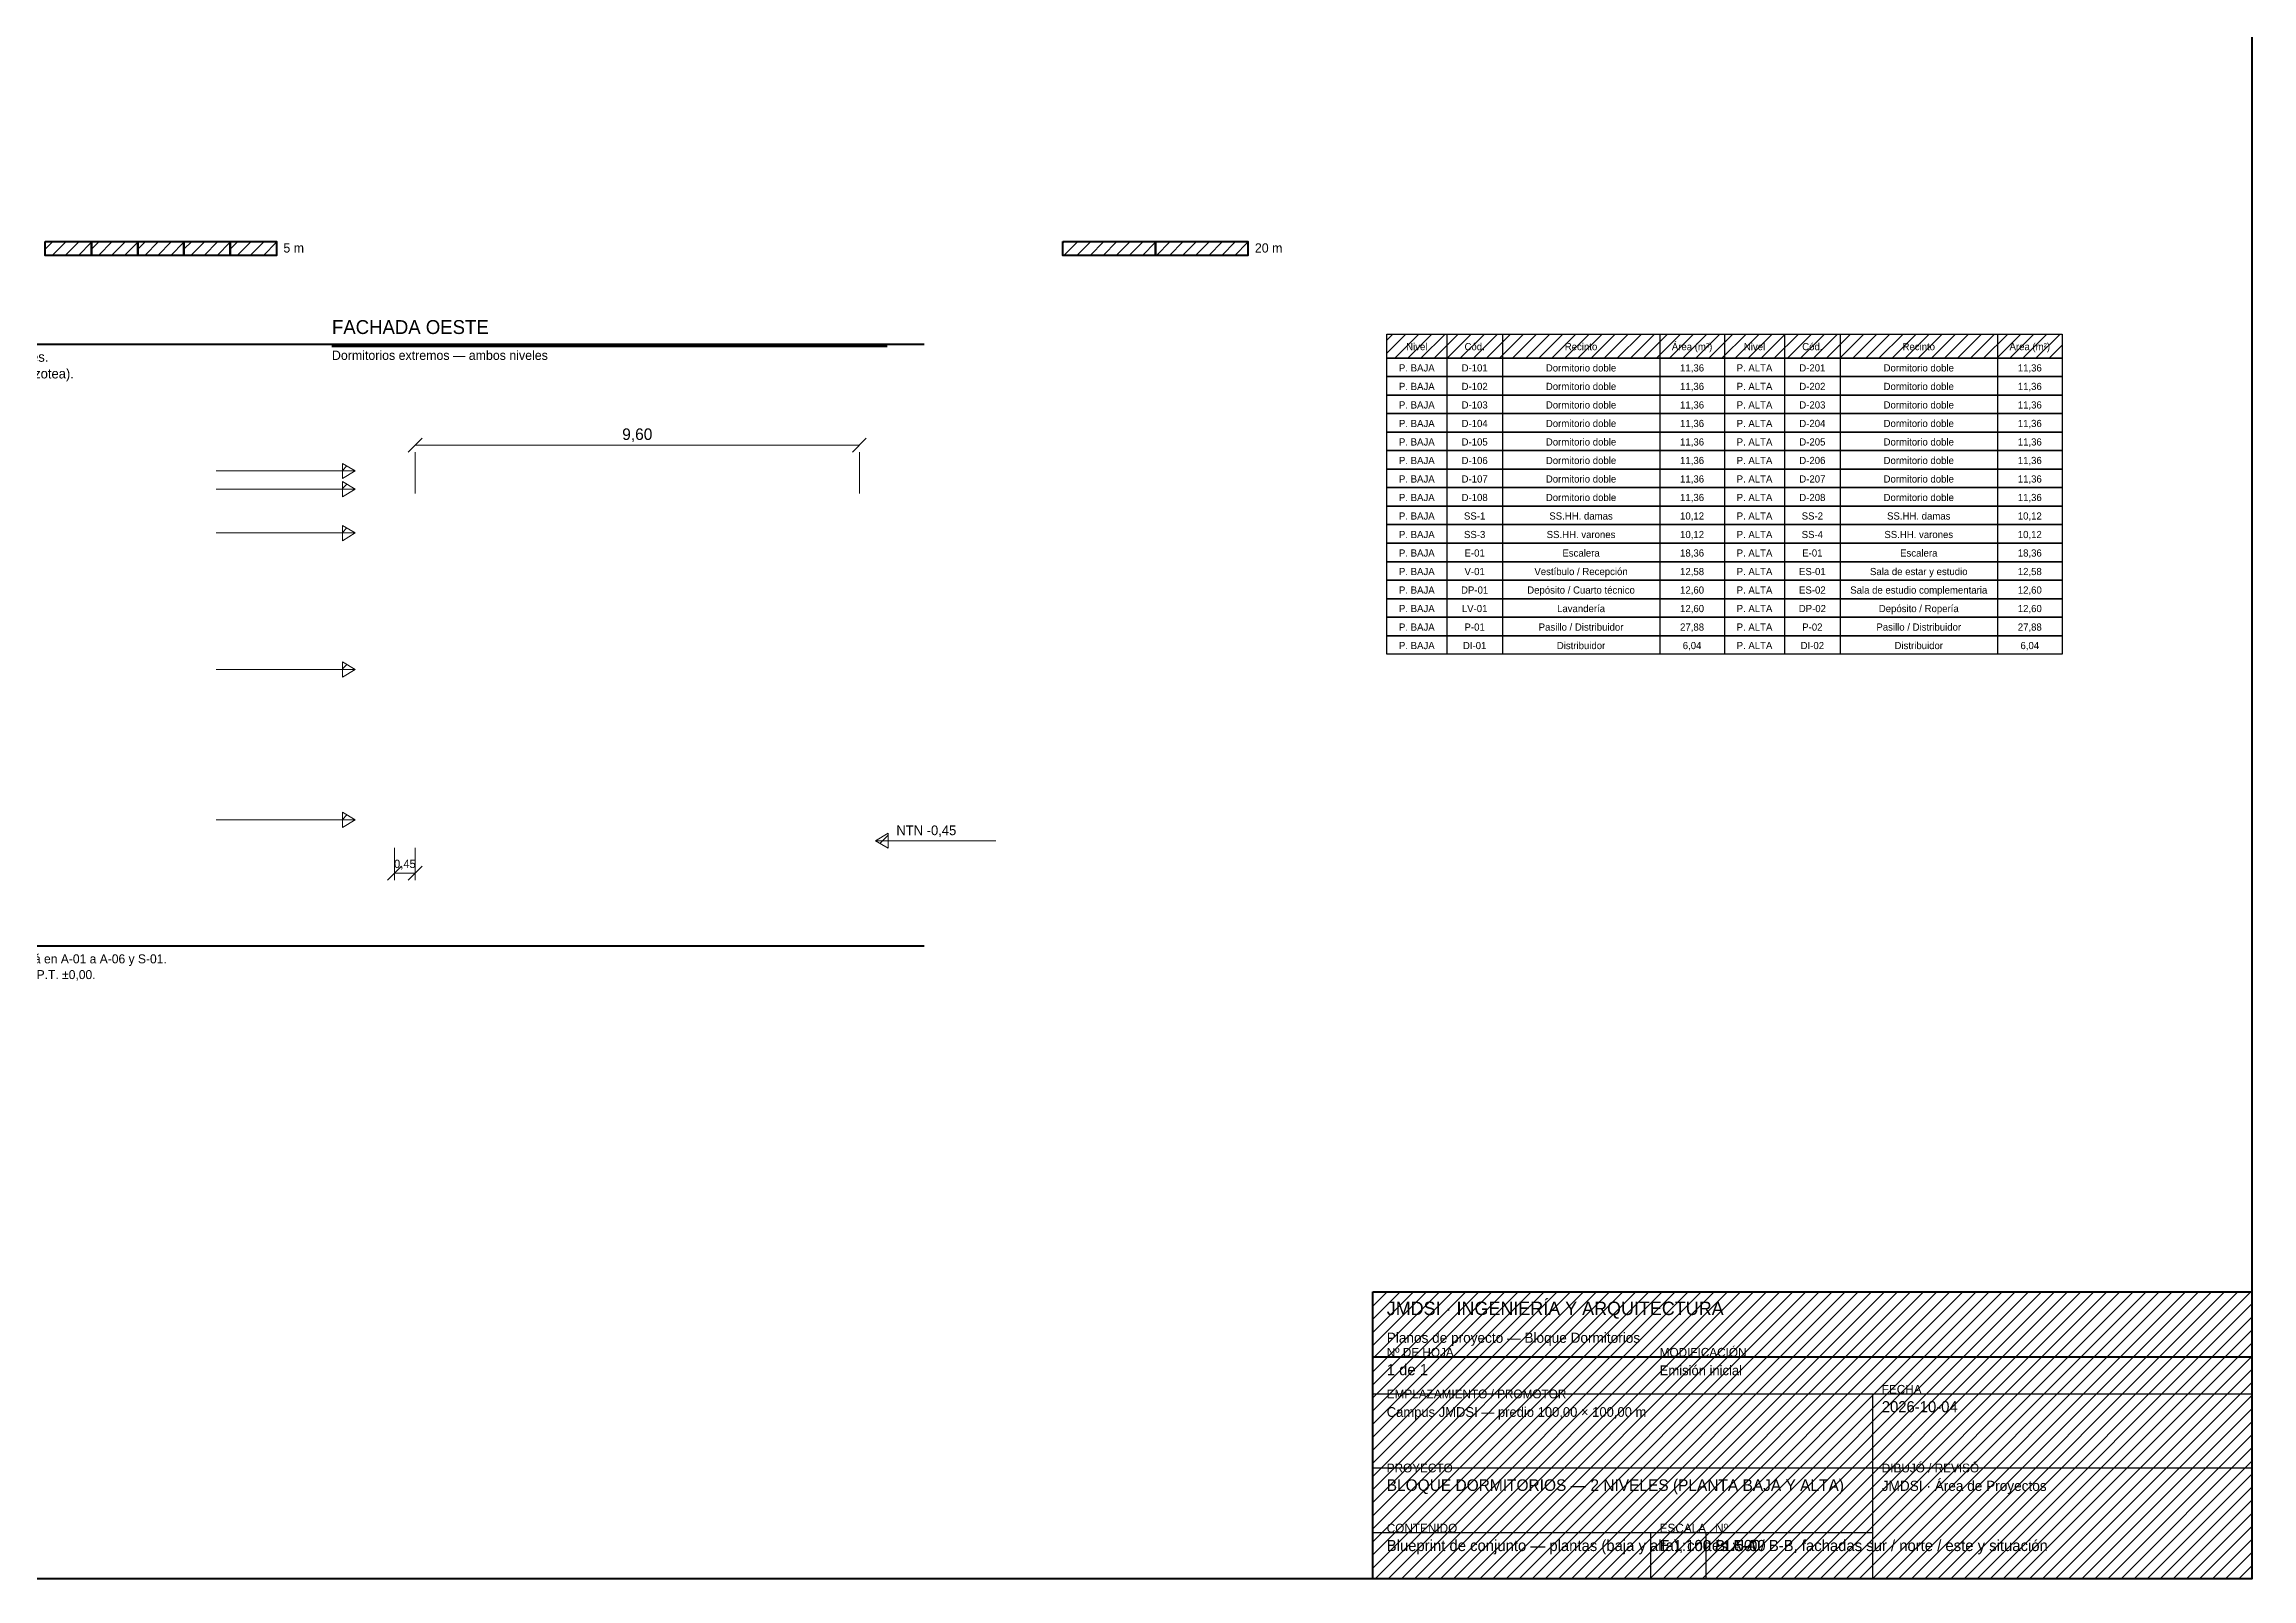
# Model space of a CAD drawing. Header units: metres. Extents: x -8 to 108, y -41 to 108.
# Drawn here: x 34.99 to 58.85, y -41.45 to -24.87 of the extents above; entities that cross this region are included whole.
import ezdxf
from ezdxf.enums import TextEntityAlignment as Align

# ---------------------------------------------------------------- set-up
doc = ezdxf.new("R2010")
doc.units = ezdxf.units.M
for name, color, linetype, lineweight in [('cota', 7, 'CONTINUOUS', 13), ('cota-texto', 7, 'CONTINUOUS', 5), ('hatch', 7, 'CONTINUOUS', 9), ('marco', 7, 'CONTINUOUS', 70), ('marco-fino', 7, 'CONTINUOUS', 25), ('marco-medio', 7, 'CONTINUOUS', 40), ('nivel', 7, 'CONTINUOUS', 20), ('sombra', 7, 'CONTINUOUS', 5), ('texto', 7, 'CONTINUOUS', 5), ('texto-suave', 7, 'CONTINUOUS', 5)]:
    doc.layers.add(name, color=color, linetype=linetype, lineweight=lineweight)

msp = doc.modelspace()

# ---------------------------------------------------------------- linework, layer by layer
at = {"layer": 'cota'}
for p, q in [((38.925, -29.275), (39.075, -29.125)), ((39, -29.2), (43.8, -29.2)), ((39, -29.725), (39, -29.275)), ((43.725, -29.275), (43.875, -29.125)), ((43.8, -29.725), (43.8, -29.275)), ((38.775, -33.55), (38.775, -33.9)), ((39, -33.55), (39, -33.9)), ((38.7, -33.9), (38.85, -33.75)), ((39, -33.825), (38.775, -33.825)), ((38.925, -33.9), (39.075, -33.75))]:
    msp.add_line(p, q, dxfattribs=at)
at = {"layer": 'hatch'}
for p, q in [((35, -27.084), (35.084, -27)), ((35.076, -27.15), (35.226, -27)), ((35.217, -27.15), (35.367, -27)), ((35.359, -27.15), (35.5, -27.009)), ((35.5, -27.084), (35.584, -27)), ((35.576, -27.15), (35.726, -27)), ((35.717, -27.15), (35.867, -27)), ((35.859, -27.15), (36, -27.009)), ((36, -27.084), (36.084, -27)), ((36.076, -27.15), (36.226, -27)), ((36.217, -27.15), (36.367, -27)), ((36.359, -27.15), (36.5, -27.009)), ((36.5, -27.084), (36.584, -27)), ((36.576, -27.15), (36.726, -27)), ((36.717, -27.15), (36.867, -27)), ((36.859, -27.15), (37, -27.009)), ((37, -27.084), (37.084, -27)), ((37.076, -27.15), (37.226, -27)), ((37.217, -27.15), (37.367, -27)), ((37.359, -27.15), (37.5, -27.009)), ((46, -27.019), (46.019, -27)), ((46.01, -27.15), (46.16, -27)), ((46.151, -27.15), (46.301, -27)), ((46.293, -27.15), (46.443, -27)), ((46.434, -27.15), (46.584, -27)), ((46.576, -27.15), (46.726, -27)), ((46.717, -27.15), (46.867, -27)), ((46.859, -27.15), (47, -27.009)), ((47, -27.019), (47.019, -27)), ((47.01, -27.15), (47.16, -27)), ((47.151, -27.15), (47.301, -27)), ((47.293, -27.15), (47.443, -27)), ((47.434, -27.15), (47.584, -27)), ((47.576, -27.15), (47.726, -27)), ((47.717, -27.15), (47.867, -27)), ((47.859, -27.15), (48, -27.009)), ((49.5, -28.206), (49.706, -28)), ((49.5, -28.065), (49.565, -28)), ((49.588, -28.26), (49.848, -28)), ((49.729, -28.26), (49.989, -28)), ((49.87, -28.26), (50.13, -28)), ((50.012, -28.26), (50.272, -28)), ((50.153, -28.26), (50.413, -28)), ((50.295, -28.26), (50.555, -28)), ((50.436, -28.26), (50.696, -28)), ((50.577, -28.26), (50.837, -28)), ((50.719, -28.26), (50.979, -28)), ((50.86, -28.26), (51.12, -28)), ((51.002, -28.26), (51.262, -28)), ((51.143, -28.26), (51.403, -28)), ((51.285, -28.26), (51.545, -28)), ((51.426, -28.26), (51.686, -28)), ((51.567, -28.26), (51.827, -28)), ((51.709, -28.26), (51.969, -28)), ((51.85, -28.26), (52.11, -28)), ((51.992, -28.26), (52.252, -28)), ((52.133, -28.26), (52.393, -28)), ((52.275, -28.26), (52.535, -28)), ((52.416, -28.26), (52.676, -28)), ((52.557, -28.26), (52.817, -28)), ((52.699, -28.26), (52.959, -28)), ((52.84, -28.26), (53.1, -28)), ((52.982, -28.26), (53.242, -28)), ((53.123, -28.26), (53.383, -28)), ((53.264, -28.26), (53.524, -28)), ((53.406, -28.26), (53.666, -28)), ((53.547, -28.26), (53.807, -28)), ((53.689, -28.26), (53.949, -28)), ((53.83, -28.26), (54.09, -28)), ((53.972, -28.26), (54.232, -28)), ((54.113, -28.26), (54.373, -28)), ((54.254, -28.26), (54.514, -28)), ((54.396, -28.26), (54.656, -28)), ((54.537, -28.26), (54.797, -28)), ((54.679, -28.26), (54.939, -28)), ((54.82, -28.26), (55.08, -28)), ((54.962, -28.26), (55.222, -28)), ((55.103, -28.26), (55.363, -28)), ((55.244, -28.26), (55.504, -28)), ((55.386, -28.26), (55.646, -28)), ((55.527, -28.26), (55.787, -28)), ((55.669, -28.26), (55.929, -28)), ((55.81, -28.26), (56.07, -28)), ((55.951, -28.26), (56.211, -28)), ((56.093, -28.26), (56.353, -28)), ((56.234, -28.26), (56.494, -28)), ((56.376, -28.26), (56.636, -28)), ((56.517, -28.26), (56.777, -28)), ((56.659, -28.26), (56.8, -28.119)), ((38.215, -29.474), (38.262, -29.426)), ((38.215, -29.669), (38.262, -29.621)), ((38.215, -30.144), (38.262, -30.096)), ((38.215, -31.619), (38.262, -31.571)), ((38.215, -33.244), (38.262, -33.196)), ((44.022, -33.504), (44.11, -33.416)), ((49.35, -41.333), (52.333, -38.35)), ((49.35, -41.192), (52.192, -38.35)), ((49.35, -41.051), (52.051, -38.35)), ((49.35, -40.909), (51.909, -38.35)), ((49.35, -40.768), (51.768, -38.35)), ((49.35, -40.626), (51.626, -38.35)), ((49.35, -40.485), (51.485, -38.35)), ((49.35, -40.343), (51.343, -38.35)), ((49.35, -40.202), (51.202, -38.35)), ((49.35, -40.061), (51.061, -38.35)), ((49.35, -39.919), (50.919, -38.35)), ((49.35, -39.778), (50.778, -38.35)), ((49.35, -39.636), (50.636, -38.35)), ((49.35, -39.495), (50.495, -38.35)), ((49.35, -39.353), (50.353, -38.35)), ((49.35, -39.212), (50.212, -38.35)), ((49.35, -39.071), (50.071, -38.35)), ((49.35, -38.929), (49.929, -38.35)), ((49.35, -38.788), (49.788, -38.35)), ((49.35, -38.646), (49.646, -38.35)), ((49.35, -38.505), (49.505, -38.35)), ((49.35, -38.363), (49.363, -38.35)), ((49.375, -41.45), (52.475, -38.35)), ((49.516, -41.45), (52.616, -38.35)), ((49.658, -41.45), (52.758, -38.35)), ((49.799, -41.45), (52.899, -38.35)), ((49.94, -41.45), (53.04, -38.35)), ((50.082, -41.45), (53.182, -38.35)), ((50.223, -41.45), (53.323, -38.35)), ((50.365, -41.45), (53.465, -38.35)), ((50.506, -41.45), (53.606, -38.35)), ((50.648, -41.45), (53.748, -38.35)), ((50.789, -41.45), (53.889, -38.35)), ((50.93, -41.45), (54.03, -38.35)), ((51.072, -41.45), (54.172, -38.35)), ((51.213, -41.45), (54.313, -38.35)), ((51.355, -41.45), (54.455, -38.35)), ((51.496, -41.45), (54.596, -38.35)), ((51.638, -41.45), (54.738, -38.35)), ((51.779, -41.45), (54.879, -38.35)), ((51.92, -41.45), (55.02, -38.35)), ((52.062, -41.45), (55.162, -38.35)), ((52.203, -41.45), (55.303, -38.35)), ((52.345, -41.45), (55.445, -38.35)), ((52.486, -41.45), (55.586, -38.35)), ((52.627, -41.45), (55.727, -38.35)), ((52.769, -41.45), (55.869, -38.35)), ((52.91, -41.45), (56.01, -38.35)), ((53.052, -41.45), (56.152, -38.35)), ((53.193, -41.45), (56.293, -38.35)), ((53.335, -41.45), (56.435, -38.35)), ((53.476, -41.45), (56.576, -38.35)), ((53.617, -41.45), (56.717, -38.35)), ((53.759, -41.45), (56.859, -38.35)), ((53.9, -41.45), (57, -38.35)), ((54.042, -41.45), (57.142, -38.35)), ((54.183, -41.45), (57.283, -38.35)), ((54.325, -41.45), (57.425, -38.35)), ((54.466, -41.45), (57.566, -38.35)), ((54.607, -41.45), (57.707, -38.35)), ((54.749, -41.45), (57.849, -38.35)), ((54.89, -41.45), (57.99, -38.35)), ((55.032, -41.45), (58.132, -38.35)), ((55.173, -41.45), (58.273, -38.35)), ((55.314, -41.45), (58.414, -38.35)), ((55.456, -41.45), (58.556, -38.35)), ((55.597, -41.45), (58.697, -38.35)), ((55.739, -41.45), (58.839, -38.35)), ((55.88, -41.45), (58.85, -38.48)), ((56.022, -41.45), (58.85, -38.622)), ((56.163, -41.45), (58.85, -38.763)), ((56.304, -41.45), (58.85, -38.904)), ((56.446, -41.45), (58.85, -39.046)), ((56.587, -41.45), (58.85, -39.187)), ((56.729, -41.45), (58.85, -39.329)), ((56.87, -41.45), (58.85, -39.47)), ((57.012, -41.45), (58.85, -39.612)), ((57.153, -41.45), (58.85, -39.753)), ((57.294, -41.45), (58.85, -39.894)), ((57.436, -41.45), (58.85, -40.036)), ((57.577, -41.45), (58.85, -40.177)), ((57.719, -41.45), (58.85, -40.319)), ((57.86, -41.45), (58.85, -40.46)), ((58.001, -41.45), (58.85, -40.601)), ((58.143, -41.45), (58.85, -40.743)), ((58.284, -41.45), (58.85, -40.884)), ((58.426, -41.45), (58.85, -41.026)), ((58.567, -41.45), (58.85, -41.167)), ((58.709, -41.45), (58.85, -41.309))]:
    msp.add_line(p, q, dxfattribs=at)
at = {"layer": 'marco'}
for p, q in [((58.85, -0.6), (58.85, -41.45)), ((58.85, -41.45), (1.25, -41.45))]:
    msp.add_line(p, q, dxfattribs=at)
msp.add_lwpolyline([(49.35, -38.35), (58.85, -38.35), (58.85, -41.45), (49.35, -41.45)], close=True, dxfattribs=at)
at = {"layer": 'marco-fino'}
for p, q in [((50.15, -28), (50.15, -28.26)), ((50.75, -28), (50.75, -28.26)), ((52.45, -28), (52.45, -28.26)), ((53.15, -28), (53.15, -28.26)), ((53.8, -28), (53.8, -28.26)), ((54.4, -28), (54.4, -28.26)), ((56.1, -28), (56.1, -28.26)), ((50.15, -28.26), (50.15, -28.46)), ((50.75, -28.26), (50.75, -28.46)), ((52.45, -28.26), (52.45, -28.46)), ((53.15, -28.26), (53.15, -28.46)), ((53.8, -28.26), (53.8, -28.46)), ((54.4, -28.26), (54.4, -28.46)), ((56.1, -28.26), (56.1, -28.46)), ((50.15, -28.46), (50.15, -28.66)), ((50.75, -28.46), (50.75, -28.66)), ((52.45, -28.46), (52.45, -28.66)), ((53.15, -28.46), (53.15, -28.66)), ((53.8, -28.46), (53.8, -28.66)), ((54.4, -28.46), (54.4, -28.66)), ((56.1, -28.46), (56.1, -28.66)), ((50.15, -28.66), (50.15, -28.86)), ((50.15, -28.86), (50.15, -29.06)), ((50.75, -28.66), (50.75, -28.86)), ((50.75, -28.86), (50.75, -29.06)), ((52.45, -28.66), (52.45, -28.86)), ((52.45, -28.86), (52.45, -29.06)), ((53.15, -28.66), (53.15, -28.86)), ((53.15, -28.86), (53.15, -29.06)), ((53.8, -28.66), (53.8, -28.86)), ((53.8, -28.86), (53.8, -29.06)), ((54.4, -28.66), (54.4, -28.86)), ((54.4, -28.86), (54.4, -29.06)), ((56.1, -28.66), (56.1, -28.86)), ((56.1, -28.86), (56.1, -29.06)), ((50.15, -29.06), (50.15, -29.26)), ((50.75, -29.06), (50.75, -29.26)), ((52.45, -29.06), (52.45, -29.26)), ((53.15, -29.06), (53.15, -29.26)), ((53.8, -29.06), (53.8, -29.26)), ((54.4, -29.06), (54.4, -29.26)), ((56.1, -29.06), (56.1, -29.26)), ((50.15, -29.26), (50.15, -29.46)), ((50.75, -29.26), (50.75, -29.46)), ((52.45, -29.26), (52.45, -29.46)), ((53.15, -29.26), (53.15, -29.46)), ((53.8, -29.26), (53.8, -29.46)), ((54.4, -29.26), (54.4, -29.46)), ((56.1, -29.26), (56.1, -29.46)), ((50.15, -29.46), (50.15, -29.66)), ((50.75, -29.46), (50.75, -29.66)), ((52.45, -29.46), (52.45, -29.66)), ((53.15, -29.46), (53.15, -29.66)), ((53.8, -29.46), (53.8, -29.66)), ((54.4, -29.46), (54.4, -29.66)), ((56.1, -29.46), (56.1, -29.66)), ((50.15, -29.66), (50.15, -29.86)), ((50.75, -29.66), (50.75, -29.86)), ((52.45, -29.66), (52.45, -29.86)), ((53.15, -29.66), (53.15, -29.86)), ((53.8, -29.66), (53.8, -29.86)), ((54.4, -29.66), (54.4, -29.86)), ((56.1, -29.66), (56.1, -29.86)), ((50.15, -29.86), (50.15, -30.06)), ((50.15, -30.06), (50.15, -30.26)), ((50.75, -29.86), (50.75, -30.06)), ((50.75, -30.06), (50.75, -30.26)), ((52.45, -29.86), (52.45, -30.06)), ((52.45, -30.06), (52.45, -30.26)), ((53.15, -29.86), (53.15, -30.06)), ((53.15, -30.06), (53.15, -30.26)), ((53.8, -29.86), (53.8, -30.06)), ((53.8, -30.06), (53.8, -30.26)), ((54.4, -29.86), (54.4, -30.06)), ((54.4, -30.06), (54.4, -30.26)), ((56.1, -29.86), (56.1, -30.06)), ((56.1, -30.06), (56.1, -30.26)), ((50.15, -30.26), (50.15, -30.46)), ((50.75, -30.26), (50.75, -30.46)), ((52.45, -30.26), (52.45, -30.46)), ((53.15, -30.26), (53.15, -30.46)), ((53.8, -30.26), (53.8, -30.46)), ((54.4, -30.26), (54.4, -30.46)), ((56.1, -30.26), (56.1, -30.46)), ((50.15, -30.46), (50.15, -30.66)), ((50.75, -30.46), (50.75, -30.66)), ((52.45, -30.46), (52.45, -30.66)), ((53.15, -30.46), (53.15, -30.66)), ((53.8, -30.46), (53.8, -30.66)), ((54.4, -30.46), (54.4, -30.66)), ((56.1, -30.46), (56.1, -30.66)), ((50.15, -30.66), (50.15, -30.86)), ((50.75, -30.66), (50.75, -30.86)), ((52.45, -30.66), (52.45, -30.86)), ((53.15, -30.66), (53.15, -30.86)), ((53.8, -30.66), (53.8, -30.86)), ((54.4, -30.66), (54.4, -30.86)), ((56.1, -30.66), (56.1, -30.86)), ((50.15, -30.86), (50.15, -31.06)), ((50.75, -30.86), (50.75, -31.06)), ((52.45, -30.86), (52.45, -31.06)), ((53.15, -30.86), (53.15, -31.06)), ((53.8, -30.86), (53.8, -31.06)), ((54.4, -30.86), (54.4, -31.06)), ((56.1, -30.86), (56.1, -31.06)), ((50.15, -31.06), (50.15, -31.26)), ((50.75, -31.06), (50.75, -31.26)), ((52.45, -31.06), (52.45, -31.26)), ((53.15, -31.06), (53.15, -31.26)), ((53.8, -31.06), (53.8, -31.26)), ((54.4, -31.06), (54.4, -31.26)), ((56.1, -31.06), (56.1, -31.26)), ((50.15, -31.26), (50.15, -31.46)), ((50.75, -31.26), (50.75, -31.46)), ((52.45, -31.26), (52.45, -31.46)), ((53.15, -31.26), (53.15, -31.46)), ((53.8, -31.26), (53.8, -31.46)), ((54.4, -31.26), (54.4, -31.46)), ((56.1, -31.26), (56.1, -31.46)), ((49.35, -39.45), (58.85, -39.45)), ((54.75, -39.45), (54.75, -41.45)), ((49.35, -40.25), (58.85, -40.25)), ((49.35, -40.95), (54.75, -40.95)), ((52.35, -40.95), (52.35, -41.45)), ((52.95, -40.95), (52.95, -41.45))]:
    msp.add_line(p, q, dxfattribs=at)
for points in [[(49.5, -28), (56.8, -28), (56.8, -28.26), (49.5, -28.26)], [(49.5, -28), (56.8, -28), (56.8, -28.26), (49.5, -28.26)], [(49.5, -28.26), (56.8, -28.26), (56.8, -28.46), (49.5, -28.46)], [(49.5, -28.46), (56.8, -28.46), (56.8, -28.66), (49.5, -28.66)], [(49.5, -28.66), (56.8, -28.66), (56.8, -28.86), (49.5, -28.86)], [(49.5, -28.86), (56.8, -28.86), (56.8, -29.06), (49.5, -29.06)], [(49.5, -29.06), (56.8, -29.06), (56.8, -29.26), (49.5, -29.26)], [(49.5, -29.26), (56.8, -29.26), (56.8, -29.46), (49.5, -29.46)], [(49.5, -29.46), (56.8, -29.46), (56.8, -29.66), (49.5, -29.66)], [(49.5, -29.66), (56.8, -29.66), (56.8, -29.86), (49.5, -29.86)], [(49.5, -29.86), (56.8, -29.86), (56.8, -30.06), (49.5, -30.06)], [(49.5, -30.06), (56.8, -30.06), (56.8, -30.26), (49.5, -30.26)], [(49.5, -30.26), (56.8, -30.26), (56.8, -30.46), (49.5, -30.46)], [(49.5, -30.46), (56.8, -30.46), (56.8, -30.66), (49.5, -30.66)], [(49.5, -30.66), (56.8, -30.66), (56.8, -30.86), (49.5, -30.86)], [(49.5, -30.86), (56.8, -30.86), (56.8, -31.06), (49.5, -31.06)], [(49.5, -31.06), (56.8, -31.06), (56.8, -31.26), (49.5, -31.26)], [(49.5, -31.26), (56.8, -31.26), (56.8, -31.46), (49.5, -31.46)]]:
    msp.add_lwpolyline(points, close=True, dxfattribs=at)
at = {"layer": 'marco-medio'}
for p, q in [((32, -28.11), (44.5, -28.11)), ((38.1, -28.13), (44.1, -28.13)), ((32, -34.61), (44.5, -34.61)), ((49.35, -39.05), (58.85, -39.05))]:
    msp.add_line(p, q, dxfattribs=at)
for points in [[(35, -27), (35.5, -27), (35.5, -27.15), (35, -27.15)], [(35, -27), (35.5, -27), (35.5, -27.15), (35, -27.15)], [(35.5, -27), (36, -27), (36, -27.15), (35.5, -27.15)], [(36, -27), (36.5, -27), (36.5, -27.15), (36, -27.15)], [(36, -27), (36.5, -27), (36.5, -27.15), (36, -27.15)], [(36.5, -27), (37, -27), (37, -27.15), (36.5, -27.15)], [(37, -27), (37.5, -27), (37.5, -27.15), (37, -27.15)], [(37, -27), (37.5, -27), (37.5, -27.15), (37, -27.15)], [(46, -27), (47, -27), (47, -27.15), (46, -27.15)], [(46, -27), (47, -27), (47, -27.15), (46, -27.15)], [(47, -27), (48, -27), (48, -27.15), (47, -27.15)]]:
    msp.add_lwpolyline(points, close=True, dxfattribs=at)
at = {"layer": 'nivel'}
for p, q in [((38.35, -29.48), (36.85, -29.48)), ((38.35, -29.675), (36.85, -29.675)), ((38.35, -30.15), (36.85, -30.15)), ((38.35, -31.625), (36.85, -31.625)), ((38.35, -33.25), (36.85, -33.25)), ((43.975, -33.475), (45.275, -33.475))]:
    msp.add_line(p, q, dxfattribs=at)
for points in [[(38.35, -29.48), (38.215, -29.398), (38.215, -29.562)], [(38.35, -29.48), (38.215, -29.398), (38.215, -29.562)], [(38.35, -29.675), (38.215, -29.593), (38.215, -29.758)], [(38.35, -29.675), (38.215, -29.593), (38.215, -29.758)], [(38.35, -30.15), (38.215, -30.068), (38.215, -30.233)], [(38.35, -30.15), (38.215, -30.068), (38.215, -30.233)], [(38.35, -31.625), (38.215, -31.543), (38.215, -31.707)], [(38.35, -31.625), (38.215, -31.543), (38.215, -31.707)], [(38.35, -33.25), (38.215, -33.168), (38.215, -33.333)], [(38.35, -33.25), (38.215, -33.168), (38.215, -33.333)], [(43.975, -33.475), (44.11, -33.393), (44.11, -33.557)], [(43.975, -33.475), (44.11, -33.393), (44.11, -33.557)]]:
    msp.add_lwpolyline(points, close=True, dxfattribs=at)
at = {"layer": 'sombra'}
for points in [[(35.5, -27), (36, -27), (36, -27.15), (35.5, -27.15)], [(36.5, -27), (37, -27), (37, -27.15), (36.5, -27.15)], [(47, -27), (48, -27), (48, -27.15), (47, -27.15)], [(49.5, -28), (56.8, -28), (56.8, -28.26), (49.5, -28.26)], [(49.35, -38.35), (58.85, -38.35), (58.85, -41.45), (49.35, -41.45)]]:
    msp.add_lwpolyline(points, close=True, dxfattribs=at)

# ---------------------------------------------------------------- texts
at = {"layer": 'cota-texto'}
for s, height, p in [('9,60', 0.125, (41.4, -29.145)), ('0,45', 0.09, (38.888, -33.77))]:
    msp.add_text(s, height=height, dxfattribs=at).set_placement(p, align=Align.CENTER)
at = {"layer": 'texto'}
for s, height, p in [('5 m', 0.1, (37.575, -27.12)), ('20 m', 0.1, (48.075, -27.12)), ('FACHADA OESTE', 0.15, (38.1, -28)), ('• Bloque de 24,00 × 9,60 m en planta · 2 niveles.', 0.105, (32, -28.3)), ('• Niveles: ±0,00 · +3,25 (planta alta) · +6,20 (azotea).', 0.105, (32, -28.48)), ('NTN -0,45', 0.105, (44.2, -33.415)), ('• Documento gráfico de conjunto; el desarrollo está en A-01 a A-06 y S-01.', 0.0975, (32, -34.8)), ('• Medidas en metros; cotas de nivel referidas al N.P.T. ±0,00.', 0.0975, (32, -34.97)), ('JMDSI · INGENIERÍA Y ARQUITECTURA', 0.145, (49.5, -38.6)), ('1 de 1', 0.12, (49.5, -39.25)), ('Emisión inicial', 0.105, (52.45, -39.25)), ('Campus JMDSI — predio 100,00 × 100,00 m', 0.105, (49.5, -39.7)), ('2026-10-04', 0.12, (54.85, -39.65)), ('BLOQUE DORMITORIOS — 2 NIVELES (PLANTA BAJA Y ALTA)', 0.125, (49.5, -40.5)), ('JMDSI · Área de Proyectos', 0.11, (54.85, -40.5)), ('Blueprint de conjunto — plantas (baja y alta), cortes A-A / B-B, fachadas sur / norte / este y situación', 0.12, (49.5, -41.15)), ('E 1:100 / 1:500', 0.12, (52.45, -41.15)), ('BLU-00', 0.12, (53.05, -41.15))]:
    msp.add_text(s, height=height, dxfattribs=at).set_placement(p)
for s, p in [('Nivel', (49.825, -28.175)), ('Cód.', (50.45, -28.175)), ('Recinto', (51.6, -28.175)), ('Área (m²)', (52.8, -28.175)), ('Nivel', (53.475, -28.175)), ('Cód.', (54.1, -28.175)), ('Recinto', (55.25, -28.175)), ('Área (m²)', (56.45, -28.175)), ('P. BAJA', (49.825, -28.405)), ('D-101', (50.45, -28.405)), ('Dormitorio doble', (51.6, -28.405)), ('11,36', (52.8, -28.405)), ('P. ALTA', (53.475, -28.405)), ('D-201', (54.1, -28.405)), ('Dormitorio doble', (55.25, -28.405)), ('11,36', (56.45, -28.405)), ('P. BAJA', (49.825, -28.605)), ('D-102', (50.45, -28.605)), ('Dormitorio doble', (51.6, -28.605)), ('11,36', (52.8, -28.605)), ('P. ALTA', (53.475, -28.605)), ('D-202', (54.1, -28.605)), ('Dormitorio doble', (55.25, -28.605)), ('11,36', (56.45, -28.605)), ('P. BAJA', (49.825, -28.805)), ('D-103', (50.45, -28.805)), ('Dormitorio doble', (51.6, -28.805)), ('11,36', (52.8, -28.805)), ('P. ALTA', (53.475, -28.805)), ('D-203', (54.1, -28.805)), ('Dormitorio doble', (55.25, -28.805)), ('11,36', (56.45, -28.805)), ('P. BAJA', (49.825, -29.005)), ('D-104', (50.45, -29.005)), ('Dormitorio doble', (51.6, -29.005)), ('11,36', (52.8, -29.005)), ('P. ALTA', (53.475, -29.005)), ('D-204', (54.1, -29.005)), ('Dormitorio doble', (55.25, -29.005)), ('11,36', (56.45, -29.005)), ('P. BAJA', (49.825, -29.205)), ('P. BAJA', (49.825, -29.405)), ('D-105', (50.45, -29.205)), ('D-106', (50.45, -29.405)), ('Dormitorio doble', (51.6, -29.205)), ('Dormitorio doble', (51.6, -29.405)), ('11,36', (52.8, -29.205)), ('11,36', (52.8, -29.405)), ('P. ALTA', (53.475, -29.205)), ('P. ALTA', (53.475, -29.405)), ('D-205', (54.1, -29.205)), ('D-206', (54.1, -29.405)), ('Dormitorio doble', (55.25, -29.205)), ('Dormitorio doble', (55.25, -29.405)), ('11,36', (56.45, -29.205)), ('11,36', (56.45, -29.405)), ('P. BAJA', (49.825, -29.605)), ('D-107', (50.45, -29.605)), ('Dormitorio doble', (51.6, -29.605)), ('11,36', (52.8, -29.605)), ('P. ALTA', (53.475, -29.605)), ('D-207', (54.1, -29.605)), ('Dormitorio doble', (55.25, -29.605)), ('11,36', (56.45, -29.605)), ('P. BAJA', (49.825, -29.805)), ('D-108', (50.45, -29.805)), ('Dormitorio doble', (51.6, -29.805)), ('11,36', (52.8, -29.805)), ('P. ALTA', (53.475, -29.805)), ('D-208', (54.1, -29.805)), ('Dormitorio doble', (55.25, -29.805)), ('11,36', (56.45, -29.805)), ('P. BAJA', (49.825, -30.005)), ('SS-1', (50.45, -30.005)), ('SS.HH. damas', (51.6, -30.005)), ('10,12', (52.8, -30.005)), ('P. ALTA', (53.475, -30.005)), ('SS-2', (54.1, -30.005)), ('SS.HH. damas', (55.25, -30.005)), ('10,12', (56.45, -30.005)), ('P. BAJA', (49.825, -30.205)), ('SS-3', (50.45, -30.205)), ('SS.HH. varones', (51.6, -30.205)), ('10,12', (52.8, -30.205)), ('P. ALTA', (53.475, -30.205)), ('SS-4', (54.1, -30.205)), ('SS.HH. varones', (55.25, -30.205)), ('10,12', (56.45, -30.205)), ('P. BAJA', (49.825, -30.405)), ('P. BAJA', (49.825, -30.605)), ('V-01', (50.45, -30.605)), ('E-01', (50.45, -30.405)), ('Vestíbulo / Recepción', (51.6, -30.605)), ('Escalera', (51.6, -30.405)), ('18,36', (52.8, -30.405)), ('12,58', (52.8, -30.605)), ('P. ALTA', (53.475, -30.405)), ('P. ALTA', (53.475, -30.605)), ('ES-01', (54.1, -30.605)), ('E-01', (54.1, -30.405)), ('Sala de estar y estudio', (55.25, -30.605)), ('Escalera', (55.25, -30.405)), ('18,36', (56.45, -30.405)), ('12,58', (56.45, -30.605)), ('P. BAJA', (49.825, -30.805)), ('DP-01', (50.45, -30.805)), ('Depósito / Cuarto técnico', (51.6, -30.805)), ('12,60', (52.8, -30.805)), ('P. ALTA', (53.475, -30.805)), ('ES-02', (54.1, -30.805)), ('Sala de estudio complementaria', (55.25, -30.805)), ('12,60', (56.45, -30.805)), ('P. BAJA', (49.825, -31.005)), ('LV-01', (50.45, -31.005)), ('Lavandería', (51.6, -31.005)), ('12,60', (52.8, -31.005)), ('P. ALTA', (53.475, -31.005)), ('DP-02', (54.1, -31.005)), ('Depósito / Ropería', (55.25, -31.005)), ('12,60', (56.45, -31.005)), ('P. BAJA', (49.825, -31.205)), ('P-01', (50.45, -31.205)), ('Pasillo / Distribuidor', (51.6, -31.205)), ('27,88', (52.8, -31.205)), ('P. ALTA', (53.475, -31.205)), ('P-02', (54.1, -31.205)), ('Pasillo / Distribuidor', (55.25, -31.205)), ('27,88', (56.45, -31.205)), ('P. BAJA', (49.825, -31.405)), ('DI-01', (50.45, -31.405)), ('Distribuidor', (51.6, -31.405)), ('6,04', (52.8, -31.405)), ('P. ALTA', (53.475, -31.405)), ('DI-02', (54.1, -31.405)), ('Distribuidor', (55.25, -31.405)), ('6,04', (56.45, -31.405))]:
    msp.add_text(s, height=0.0775, dxfattribs=at).set_placement(p, align=Align.CENTER)
at = {"layer": 'texto-suave'}
for s, height, p in [('Dormitorios extremos — ambos niveles', 0.1, (38.1, -28.28)), ('Planos de proyecto — Bloque Dormitorios', 0.11, (49.5, -38.9)), ('Nº DE HOJA', 0.095, (49.5, -39.05)), ('MODIFICACIÓN', 0.095, (52.45, -39.05)), ('FECHA', 0.095, (54.85, -39.45)), ('EMPLAZAMIENTO / PROMOTOR', 0.095, (49.5, -39.5)), ('PROYECTO', 0.095, (49.5, -40.3)), ('DIBUJÓ / REVISÓ', 0.095, (54.85, -40.3)), ('CONTENIDO', 0.095, (49.5, -40.95)), ('ESCALA', 0.095, (52.45, -40.95)), ('Nº', 0.095, (53.05, -40.95))]:
    msp.add_text(s, height=height, dxfattribs=at).set_placement(p)

doc.saveas('drawing.dxf')
